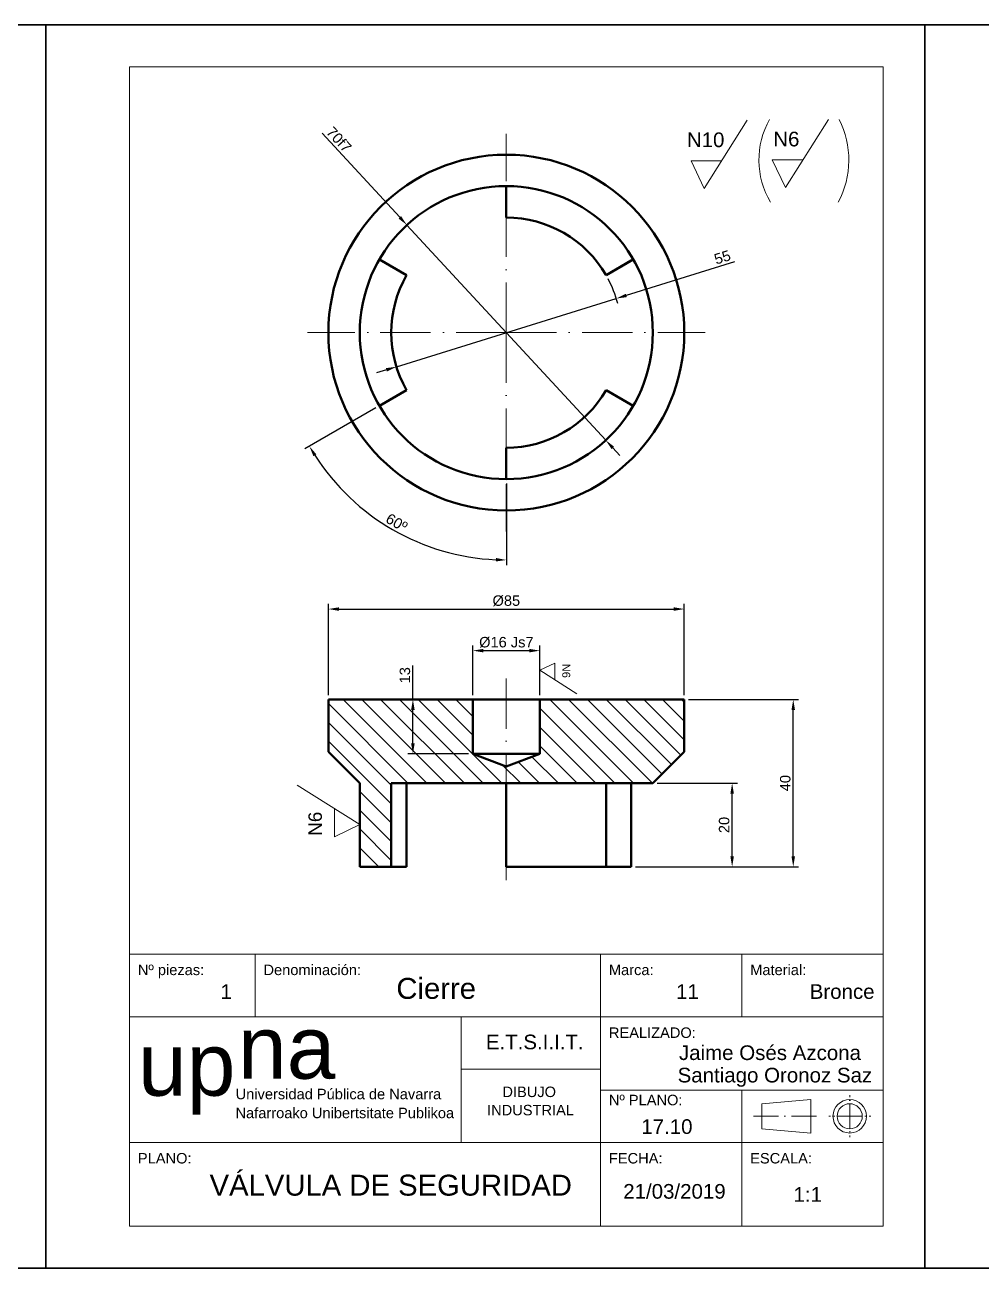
# Model space of a CAD drawing. Header units: millimetres. Extents: x 1800 to 4530, y 1899 to 2196.
# Drawn here: x 3895 to 4123.6, y 1898.6 to 2195.6 of the extents above; entities that cross this region are included whole.
import ezdxf

# ---------------------------------------------------------------- set-up
doc = ezdxf.new("R2010")
doc.units = ezdxf.units.MM
doc.linetypes.add('ACAD_ISO10W100', pattern=[18, 12, -3, 0, -3])
for name, color, linetype, lineweight in [('010_formato', 5, 'Continuous', 35), ('015_cajetin', 4, 'Continuous', 18), ('020-rotulación_textos', 4, 'Continuous', 18), ('030_linea_continua_gruesa', 7, 'Continuous', 50), ('031_linea_continua_fina', 4, 'Continuous', 18), ('034_ejes', 2, 'ACAD_ISO10W100', 18), ('035_rayados_sombreados', 3, 'Continuous', 18), ('040_cotas.', 1, 'Continuous', 18)]:
    doc.layers.add(name, color=color, linetype=linetype, lineweight=lineweight)
doc.styles.add('Arial 15', font='arial.ttf', dxfattribs={"height": 15})
doc.styles.add('Arial 2.5', font='arial.ttf', dxfattribs={"height": 2.5})
doc.styles.add('Arial 3.5', font='arial.ttf', dxfattribs={"height": 3.5})
doc.styles.add('Arial 5', font='arial.ttf', dxfattribs={"height": 5})
doc.dimstyles.new('Cotas', dxfattribs={"dimtxt": 2.5, "dimasz": 2.5, "dimexe": 1.25, "dimexo": 1, "dimtad": 1, "dimtxsty": 'Arial 2.5', "dimcen": 2.5, "dimadec": 0, "dimazin": 0, "dimtfac": 1, "dimtmove": 0, "dimatfit": 3, "dimfxl": 1, "dimarcsym": 0})

# ---------------------------------------------------------------- blocks, each defined once
blk = doc.blocks.new('*D29')
at = {"layer": '040_cotas.', "color": 0, "lineweight": -2, "transparency": 16777216}
for p, q in [((4045.98, 2014.42), (4065.16, 2014.42)), ((4063.91, 1996.92), (4063.91, 2011.92)), ((4040.81, 1994.42), (4065.16, 1994.42))]:
    blk.add_line(p, q, dxfattribs=at)
at = {"layer": '040_cotas.', "color": 0, "transparency": 16777216}
for points in [[(4063.5, 2011.92), (4064.33, 2011.92), (4063.91, 2014.42)], [(4063.5, 1996.92), (4064.33, 1996.92), (4063.91, 1994.42)]]:
    blk.add_solid(points, dxfattribs=at)
at = {"layer": 'Defpoints', "color": 0, "transparency": 16777216}
for p in [(4044.98, 2014.42), (4063.91, 2014.42), (4039.81, 1994.42)]:
    blk.add_point(p, dxfattribs=at)
at = {"layer": '040_cotas.', "color": 0, "transparency": 16777216, "insert": (4062.01, 2004.42), "char_height": 2.5, "attachment_point": 5, "rotation": 90, "style": 'Arial 2.5'}
blk.add_mtext('20', dxfattribs=at)
blk = doc.blocks.new('*D30')
at = {"layer": '040_cotas.', "color": 0, "lineweight": -2, "transparency": 16777216}
for p, q in [((3965.97, 2169.67), (3984.53, 2149.59)), ((4033.73, 2096.33), (3986.23, 2147.75)), ((4035.42, 2094.5), (4037.12, 2092.66))]:
    blk.add_line(p, q, dxfattribs=at)
at = {"layer": '040_cotas.', "color": 0, "transparency": 16777216}
for points in [[(3984.83, 2149.87), (3984.22, 2149.3), (3986.23, 2147.75)], [(4035.73, 2094.78), (4035.12, 2094.21), (4033.73, 2096.33)]]:
    blk.add_solid(points, dxfattribs=at)
at = {"layer": 'Defpoints', "color": 0, "transparency": 16777216}
for p in [(3986.23, 2147.75), (4033.73, 2096.33)]:
    blk.add_point(p, dxfattribs=at)
at = {"layer": '040_cotas.', "color": 0, "transparency": 16777216, "insert": (3970, 2168.14), "char_height": 2.5, "attachment_point": 5, "rotation": 312.7323, "style": 'Arial 2.5'}
blk.add_mtext('70f7', dxfattribs=at)
blk = doc.blocks.new('*D31')
at = {"layer": '040_cotas.', "color": 0, "lineweight": -2, "transparency": 16777216}
for p, q in [((4064.46, 2138.94), (4038.63, 2130.93)), ((3983.71, 2113.89), (4036.24, 2130.19)), ((3981.32, 2113.15), (3978.93, 2112.41))]:
    blk.add_line(p, q, dxfattribs=at)
blk.add_arc((4009.98, 2122.04), 27.5, 14.6295, 27.9165, dxfattribs=at)
at = {"layer": '040_cotas.', "color": 0, "transparency": 16777216}
for points in [[(4038.51, 2131.33), (4038.75, 2130.53), (4036.24, 2130.19)], [(3981.2, 2113.55), (3981.45, 2112.76), (3983.71, 2113.89)]]:
    blk.add_solid(points, dxfattribs=at)
at = {"layer": 'Defpoints', "color": 0, "transparency": 16777216}
for p in [(4036.24, 2130.19), (3983.71, 2113.89)]:
    blk.add_point(p, dxfattribs=at)
at = {"layer": '040_cotas.', "color": 0, "transparency": 16777216, "insert": (4061.59, 2140.04), "char_height": 2.5, "attachment_point": 5, "rotation": 17.2339, "style": 'Arial 2.5'}
blk.add_mtext('55', dxfattribs=at)
blk = doc.blocks.new('*D32')
at = {"layer": '040_cotas.', "color": 0, "lineweight": -2, "transparency": 16777216}
for p, q in [((3967.48, 2035.42), (3967.48, 2057.26)), ((3969.98, 2056.01), (4049.98, 2056.01)), ((4052.48, 2035.42), (4052.48, 2057.26))]:
    blk.add_line(p, q, dxfattribs=at)
at = {"layer": '040_cotas.', "color": 0, "transparency": 16777216}
for points in [[(3969.98, 2056.42), (3969.98, 2055.59), (3967.48, 2056.01)], [(4049.98, 2056.42), (4049.98, 2055.59), (4052.48, 2056.01)]]:
    blk.add_solid(points, dxfattribs=at)
at = {"layer": 'Defpoints', "color": 0, "transparency": 16777216}
for p in [(4052.48, 2056.01), (3967.48, 2034.42), (4052.48, 2034.42)]:
    blk.add_point(p, dxfattribs=at)
at = {"layer": '040_cotas.', "color": 0, "transparency": 16777216, "insert": (4009.98, 2057.98), "char_height": 2.5, "attachment_point": 5, "style": 'Arial 2.5'}
blk.add_mtext('%%C85', dxfattribs=at)
blk = doc.blocks.new('*D33')
at = {"layer": '040_cotas.', "color": 0, "lineweight": -2, "transparency": 16777216}
for p, q in [((4053.48, 2034.42), (4079.76, 2034.42)), ((4078.51, 1996.92), (4078.51, 2031.92)), ((4040.81, 1994.42), (4079.76, 1994.42))]:
    blk.add_line(p, q, dxfattribs=at)
at = {"layer": '040_cotas.', "color": 0, "transparency": 16777216}
for points in [[(4078.09, 2031.92), (4078.93, 2031.92), (4078.51, 2034.42)], [(4078.09, 1996.92), (4078.93, 1996.92), (4078.51, 1994.42)]]:
    blk.add_solid(points, dxfattribs=at)
at = {"layer": 'Defpoints', "color": 0, "transparency": 16777216}
for p in [(4052.48, 2034.42), (4078.51, 2034.42), (4039.81, 1994.42)]:
    blk.add_point(p, dxfattribs=at)
at = {"layer": '040_cotas.', "color": 0, "transparency": 16777216, "insert": (4076.61, 2014.42), "char_height": 2.5, "attachment_point": 5, "rotation": 90, "style": 'Arial 2.5'}
blk.add_mtext('40', dxfattribs=at)
blk = doc.blocks.new('*D78')
at = {"layer": '040_cotas.', "color": 0, "lineweight": -2, "transparency": 16777216}
for p, q in [((3978.8, 2104.04), (3961.86, 2094.26)), ((4009.98, 2086.04), (4009.98, 2066.48))]:
    blk.add_line(p, q, dxfattribs=at)
blk.add_arc((4009.98, 2122.04), 54.31, 212.6377, 267.3623, dxfattribs=at)
at = {"layer": '040_cotas.', "color": 0, "transparency": 16777216}
for points in [[(3963.89, 2092.54), (3964.6, 2092.97), (3962.94, 2094.89)], [(4007.49, 2068.21), (4007.47, 2067.37), (4009.98, 2067.73)]]:
    blk.add_solid(points, dxfattribs=at)
at = {"layer": 'Defpoints', "color": 0, "transparency": 16777216}
for p in [(3986.16, 2108.29), (3979.66, 2104.54), (4009.98, 2094.54), (4009.98, 2087.04), (3975.07, 2080.44)]:
    blk.add_point(p, dxfattribs=at)
at = {"layer": '040_cotas.', "color": 0, "transparency": 16777216, "insert": (3983.77, 2076.66), "char_height": 2.5, "attachment_point": 5, "rotation": 330, "style": 'Arial 2.5'}
blk.add_mtext('60º', dxfattribs=at)
blk = doc.blocks.new('*D79')
at = {"layer": '040_cotas.', "color": 0, "lineweight": -2, "transparency": 16777216}
for p, q in [((4001.98, 2035.42), (4001.98, 2047.33)), ((4017.98, 2035.42), (4017.98, 2047.33)), ((4004.48, 2046.08), (4015.48, 2046.08))]:
    blk.add_line(p, q, dxfattribs=at)
at = {"layer": '040_cotas.', "color": 0, "transparency": 16777216}
for points in [[(4004.48, 2046.49), (4004.48, 2045.66), (4001.98, 2046.08)], [(4015.48, 2046.49), (4015.48, 2045.66), (4017.98, 2046.08)]]:
    blk.add_solid(points, dxfattribs=at)
at = {"layer": 'Defpoints', "color": 0, "transparency": 16777216}
for p in [(4017.98, 2046.08), (4001.98, 2034.42), (4017.98, 2034.42)]:
    blk.add_point(p, dxfattribs=at)
at = {"layer": '040_cotas.', "color": 0, "transparency": 16777216, "insert": (4009.98, 2048.05), "char_height": 2.5, "attachment_point": 5, "style": 'Arial 2.5'}
blk.add_mtext('%%C16 Js7', dxfattribs=at)
blk = doc.blocks.new('*D80')
at = {"layer": '040_cotas.', "color": 0, "lineweight": -2, "transparency": 16777216}
for p, q in [((3987.66, 2034.42), (3987.66, 2042.49)), ((4000.98, 2034.42), (3986.41, 2034.42)), ((3987.66, 2023.92), (3987.66, 2031.92)), ((4000.98, 2021.42), (3986.41, 2021.42))]:
    blk.add_line(p, q, dxfattribs=at)
at = {"layer": '040_cotas.', "color": 0, "transparency": 16777216}
for points in [[(3987.24, 2031.92), (3988.08, 2031.92), (3987.66, 2034.42)], [(3987.24, 2023.92), (3988.08, 2023.92), (3987.66, 2021.42)]]:
    blk.add_solid(points, dxfattribs=at)
at = {"layer": 'Defpoints', "color": 0, "transparency": 16777216}
for p in [(4001.98, 2034.42), (3987.66, 2021.42), (4001.98, 2021.42)]:
    blk.add_point(p, dxfattribs=at)
at = {"layer": '040_cotas.', "color": 0, "transparency": 16777216, "insert": (3985.76, 2040.19), "char_height": 2.5, "attachment_point": 5, "rotation": 90, "style": 'Arial 2.5'}
blk.add_mtext('13', dxfattribs=at)

msp = doc.modelspace()

# ---------------------------------------------------------------- hatches: boundary and pattern name
at = {"layer": '035_rayados_sombreados'}
h = msp.add_hatch(dxfattribs=at)
h.set_pattern_fill('ANSI31', color=256, angle=90)
h.set_pattern_definition([(135, (1974.088, 2105.0334), (-2.245064, -2.245064), [])])
h.paths.add_polyline_path([(4001.975, 2034.415), (3967.475, 2034.415), (3967.475, 2021.915), (3974.975, 2014.415), (3974.975, 1994.415), (3982.475, 1994.415), (3982.475, 2014.415), (4009.975, 2014.415), (4009.975, 2018.415), (4001.975, 2021.415)])
h.paths.add_polyline_path([(4052.475, 2034.415), (4017.975, 2034.415), (4017.975, 2021.415), (4009.975, 2018.415), (4009.975, 2014.415), (4044.975, 2014.415), (4052.475, 2021.915)])

# ---------------------------------------------------------------- linework, layer by layer
at = {"layer": '010_formato'}
for p, q in [((3689.975, 2195.563), (3899.975, 2195.563)), ((3899.975, 2195.563), (3899.975, 1898.563)), ((3899.975, 2195.563), (4109.975, 2195.563)), ((4109.975, 2195.563), (4109.975, 1898.563)), ((4109.975, 2195.563), (4319.975, 2195.563)), ((3899.975, 1898.563), (3689.975, 1898.563)), ((4109.975, 1898.563), (3899.975, 1898.563)), ((4319.975, 1898.563), (4109.975, 1898.563))]:
    msp.add_line(p, q, dxfattribs=at)
at = {"layer": '015_cajetin'}
for p, q in [((3919.975, 2185.563), (4099.975, 2185.563)), ((3919.975, 1908.563), (3919.975, 2185.563)), ((4099.975, 2185.563), (4099.975, 1908.563)), ((4099.975, 1973.563), (3919.975, 1973.563)), ((3949.975, 1958.563), (3949.975, 1973.563)), ((4032.475, 1908.563), (4032.475, 1973.563)), ((4066.225, 1958.563), (4066.225, 1973.563)), ((4099.975, 1958.563), (3919.975, 1958.563)), ((3999.197, 1928.563), (3999.197, 1958.563)), ((4032.475, 1958.563), (4099.975, 1958.563)), ((4032.475, 1946.063), (3999.197, 1946.063)), ((4032.475, 1941.063), (4099.975, 1941.063)), ((4066.225, 1941.063), (4066.225, 1908.563)), ((4099.975, 1928.563), (3919.975, 1928.563)), ((4099.975, 1908.563), (3919.975, 1908.563))]:
    msp.add_line(p, q, dxfattribs=at)
at = {"layer": '030_linea_continua_gruesa'}
for p, q in [((4009.975, 2149.542), (4009.975, 2157.042)), ((3986.16, 2135.792), (3979.665, 2139.542)), ((4033.791, 2135.792), (4040.286, 2139.542)), ((4039.814, 2139.269), (4033.791, 2135.792)), ((3986.16, 2108.292), (3979.665, 2104.542)), ((4033.791, 2108.292), (4040.286, 2104.542)), ((4040.286, 2104.542), (4033.791, 2108.292)), ((4009.975, 2094.542), (4009.975, 2087.042)), ((3967.475, 2034.415), (4052.475, 2034.415)), ((3967.475, 2021.915), (3967.475, 2034.415)), ((4009.975, 2034.415), (4001.975, 2034.415)), ((4001.975, 2034.415), (4001.975, 2021.415)), ((4017.975, 2021.415), (4017.975, 2034.415)), ((4052.475, 2034.415), (4052.475, 2021.915)), ((3974.975, 2014.415), (3967.475, 2021.915)), ((4001.975, 2021.415), (4017.975, 2021.415)), ((4009.975, 2018.415), (4001.975, 2021.415)), ((4009.975, 2018.415), (4017.975, 2021.415)), ((4044.975, 2014.415), (4052.475, 2021.915)), ((3974.975, 1994.415), (3974.975, 2014.415)), ((4044.975, 2014.415), (3982.475, 2014.415)), ((3982.475, 1994.415), (3982.475, 2014.415)), ((3986.16, 1994.415), (3986.16, 2014.415)), ((4009.975, 2014.415), (4009.975, 1994.415)), ((4033.791, 1994.415), (4033.791, 2014.415)), ((4039.814, 1994.415), (4039.814, 2014.415)), ((3974.975, 1994.415), (3986.16, 1994.415)), ((4009.975, 1994.415), (4039.814, 1994.415))]:
    msp.add_line(p, q, dxfattribs=at)
for radius in [42.5, 35]:
    msp.add_circle((4009.975, 2122.042), radius, dxfattribs=at)
for start, end in [(30, 90), (150, 210), (270, 330)]:
    msp.add_arc((4009.975, 2122.042), 27.5, start, end, dxfattribs=at)
at = {"layer": '031_linea_continua_fina'}
for p, q in [((4070.981, 1937.844), (4082.742, 1938.844)), ((4070.981, 1937.844), (4070.981, 1931.844)), ((4082.742, 1938.844), (4082.742, 1930.844)), ((4092.004, 1938.644), (4092.004, 1938.644)), ((4070.981, 1931.844), (4082.742, 1930.844))]:
    msp.add_line(p, q, dxfattribs=at)
for radius in [4, 3]:
    msp.add_circle((4092.004, 1934.844), radius, dxfattribs=at)
at = {"layer": '034_ejes'}
for p, q in [((4009.975, 2122.042), (4009.975, 2169.542)), ((4009.975, 2122.042), (3962.475, 2122.042)), ((4009.975, 2122.042), (4057.475, 2122.042)), ((4009.975, 2122.042), (4009.975, 2074.542)), ((4009.975, 2039.415), (4009.975, 1989.415))]:
    msp.add_line(p, q, dxfattribs=at)
at = {"layer": '034_ejes', "ltscale": 0.25}
for q in [(4092.004, 1939.844), (4087.004, 1934.844), (4097.004, 1934.844), (4092.004, 1929.844)]:
    msp.add_line((4092.004, 1934.844), q, dxfattribs=at)
at = {"layer": '034_ejes', "ltscale": 0.5}
msp.add_line((4068.981, 1934.844), (4084.742, 1934.844), dxfattribs=at)
at = {"layer": '040_cotas.'}
for p, q in [((4057.259, 2156.51), (4067.508, 2172.796)), ((4076.65, 2156.686), (4086.899, 2172.973)), ((4054.101, 2163.106), (4057.259, 2156.51)), ((4054.101, 2163.106), (4061.41, 2163.106)), ((4073.491, 2163.282), (4076.65, 2156.686)), ((4073.491, 2163.282), (4080.8, 2163.282)), ((4021.565, 2043.089), (4017.975, 2041.37)), ((4017.975, 2041.37), (4026.839, 2035.792)), ((4021.565, 2043.089), (4021.565, 2039.111)), ((3974.975, 2004.535), (3960.002, 2013.958)), ((3968.911, 2001.631), (3968.911, 2008.351)), ((3968.911, 2001.631), (3974.975, 2004.535))]:
    msp.add_line(p, q, dxfattribs=at)
for centre, radius, start, end in [((4090.02, 2163.282), 19.716, 150.56044, 210.71898), ((4070.304, 2163.282), 21.47, 332.0236, 26.83119)]:
    msp.add_arc(centre, radius, start, end, dxfattribs=at)

# ---------------------------------------------------------------- texts
at = {"layer": '020-rotulación_textos'}
for s, height, style, p in [('Nº piezas:', 2.5, 'Arial 2.5', (3921.975, 1968.563)), ('Denominación:', 2.5, 'Arial 2.5', (3951.975, 1968.563)), ('Marca:', 2.5, 'Arial 2.5', (4034.475, 1968.563)), ('Material:', 2.5, 'Arial 2.5', (4068.225, 1968.563)), ('1', 3.5, 'Arial 3.5', (3941.704, 1962.887)), ('Cierre', 5, 'Arial 5', (3983.71, 1962.887)), ('11', 3.5, 'Arial 3.5', (4050.53, 1962.887)), ('Bronce', 3.5, 'Arial 3.5', (4082.447, 1962.887)), ('E.T.S.I.I.T.', 3.5, 'Arial 3.5', (4005.079, 1950.843)), ('REALIZADO:', 2.5, 'Arial 2.5', (4034.475, 1953.563)), ('up', 15, 'Arial 15', (3921.975, 1939.754)), ('Jaime Osés Azcona', 3.5, 'Arial 3.5', (4051.212, 1948.279)), ('Santiago Oronoz Saz', 3.5, 'Arial 3.5', (4050.888, 1942.922)), ('Universidad Pública de Navarra', 2.5, 'Arial 2.5', (3945.317, 1938.908)), ('DIBUJO', 2.5, 'Arial 2.5', (4009.035, 1939.428)), ('Nº PLANO:', 2.5, 'Arial 2.5', (4034.475, 1937.477)), ('Nafarroako Unibertsitate Publikoa ', 2.5, 'Arial 2.5', (3945.287, 1934.385)), ('INDUSTRIAL', 2.5, 'Arial 2.5', (4005.374, 1935.069)), ('17.10', 3.5, 'Arial 3.5', (4042.213, 1930.625)), ('PLANO:', 2.5, 'Arial 2.5', (3921.975, 1923.563)), ('FECHA:', 2.5, 'Arial 2.5', (4034.475, 1923.563)), ('ESCALA:', 2.5, 'Arial 2.5', (4068.225, 1923.563)), ('VÁLVULA DE SEGURIDAD', 5, 'Arial 5', (3939.097, 1915.883)), ('21/03/2019', 3.5, 'Arial 3.5', (4037.899, 1915.154)), ('1:1', 3.5, 'Arial 3.5', (4078.565, 1914.408))]:
    msp.add_text(s, height=height, dxfattribs=dict(at, style=style)).set_placement(p)
at = {"layer": '020-rotulación_textos', "color": 240, "true_color": 0xed1f24, "style": 'Arial 15'}
msp.add_text('na', height=15, dxfattribs=at).set_placement((3945.864, 1943.809))
at = {"layer": '040_cotas.', "style": 'Arial 3.5'}
for s, p in [('N10', (4053.102, 2166.36)), ('N6', (4073.736, 2166.537))]:
    msp.add_text(s, height=3.5, dxfattribs=at).set_placement(p)
for height, rotation, p in [(1.9047, 270, (4023.336, 2042.956)), (3.2179, 90, (3965.919, 2001.856))]:
    msp.add_text('N6', height=height, rotation=rotation, dxfattribs=at).set_placement(p)

# ---------------------------------------------------------------- dimensions: what is measured, and where the dimension line sits
at = {"layer": '040_cotas.'}
for p1, p2, text, picture, middle in [((4033.726, 2096.333), (3986.225, 2147.751), '70f7', '*D30', (3968.594, 2166.836)), ((3983.71, 2113.895), (4036.241, 2130.19), '55', '*D31', (4062.149, 2138.226))]:
    dim = msp.add_diameter_dim_2p(p1=p1, p2=p2, text=text, dimstyle='Cotas', override={"dimscale": 1}, dxfattribs=at)
    dim.commit()
    dim.dimension.update_dxf_attribs({"geometry": picture, "text_midpoint": middle, "dimtype": 163})
dim = msp.add_angular_dim_2l(base=(3975.067, 2080.439), line1=((4009.975, 2094.542), (4009.975, 2087.042)), line2=((3986.16, 2108.292), (3979.665, 2104.542)), text='60º', dimstyle='Cotas', dxfattribs=at)
dim.commit()
dim.dimension.update_dxf_attribs({"geometry": '*D78', "text_midpoint": (3983.772, 2076.656)})
dim = msp.add_linear_dim(base=(4052.475, 2056.006), p1=(3967.475, 2034.415), p2=(4052.475, 2034.415), text='%%C85', dimstyle='Cotas', dxfattribs=at)
dim.commit()
dim.dimension.update_dxf_attribs({"geometry": '*D32', "text_midpoint": (4009.975, 2056.006), "dimtype": 160})
dim = msp.add_linear_dim(base=(4017.975, 2046.075), p1=(4001.975, 2034.415), p2=(4017.975, 2034.415), text='%%C16 Js7', dimstyle='Cotas', dxfattribs=at)
dim.commit()
dim.dimension.update_dxf_attribs({"geometry": '*D79', "text_midpoint": (4009.975, 2048.047)})
dim = msp.add_linear_dim(base=(3987.661, 2021.415), p1=(4001.975, 2034.415), p2=(4001.975, 2021.415), angle=90, text='13', dimstyle='Cotas', dxfattribs=at)
dim.commit()
dim.dimension.update_dxf_attribs({"geometry": '*D80', "text_midpoint": (3987.661, 2040.192), "dimtype": 160})
for base, p2, text, picture, middle in [((4078.511, 2034.415), (4052.475, 2034.415), '40', '*D33', (4076.61, 2014.415)), ((4063.913, 2014.415), (4044.975, 2014.415), '20', '*D29', (4062.011, 2004.415))]:
    dim = msp.add_linear_dim(base=base, p1=(4039.814, 1994.415), p2=p2, angle=90, text=text, dimstyle='Cotas', override={"dimscale": 1}, dxfattribs=at)
    dim.commit()
    dim.dimension.update_dxf_attribs({"geometry": picture, "text_midpoint": middle})

doc.saveas('drawing.dxf')
